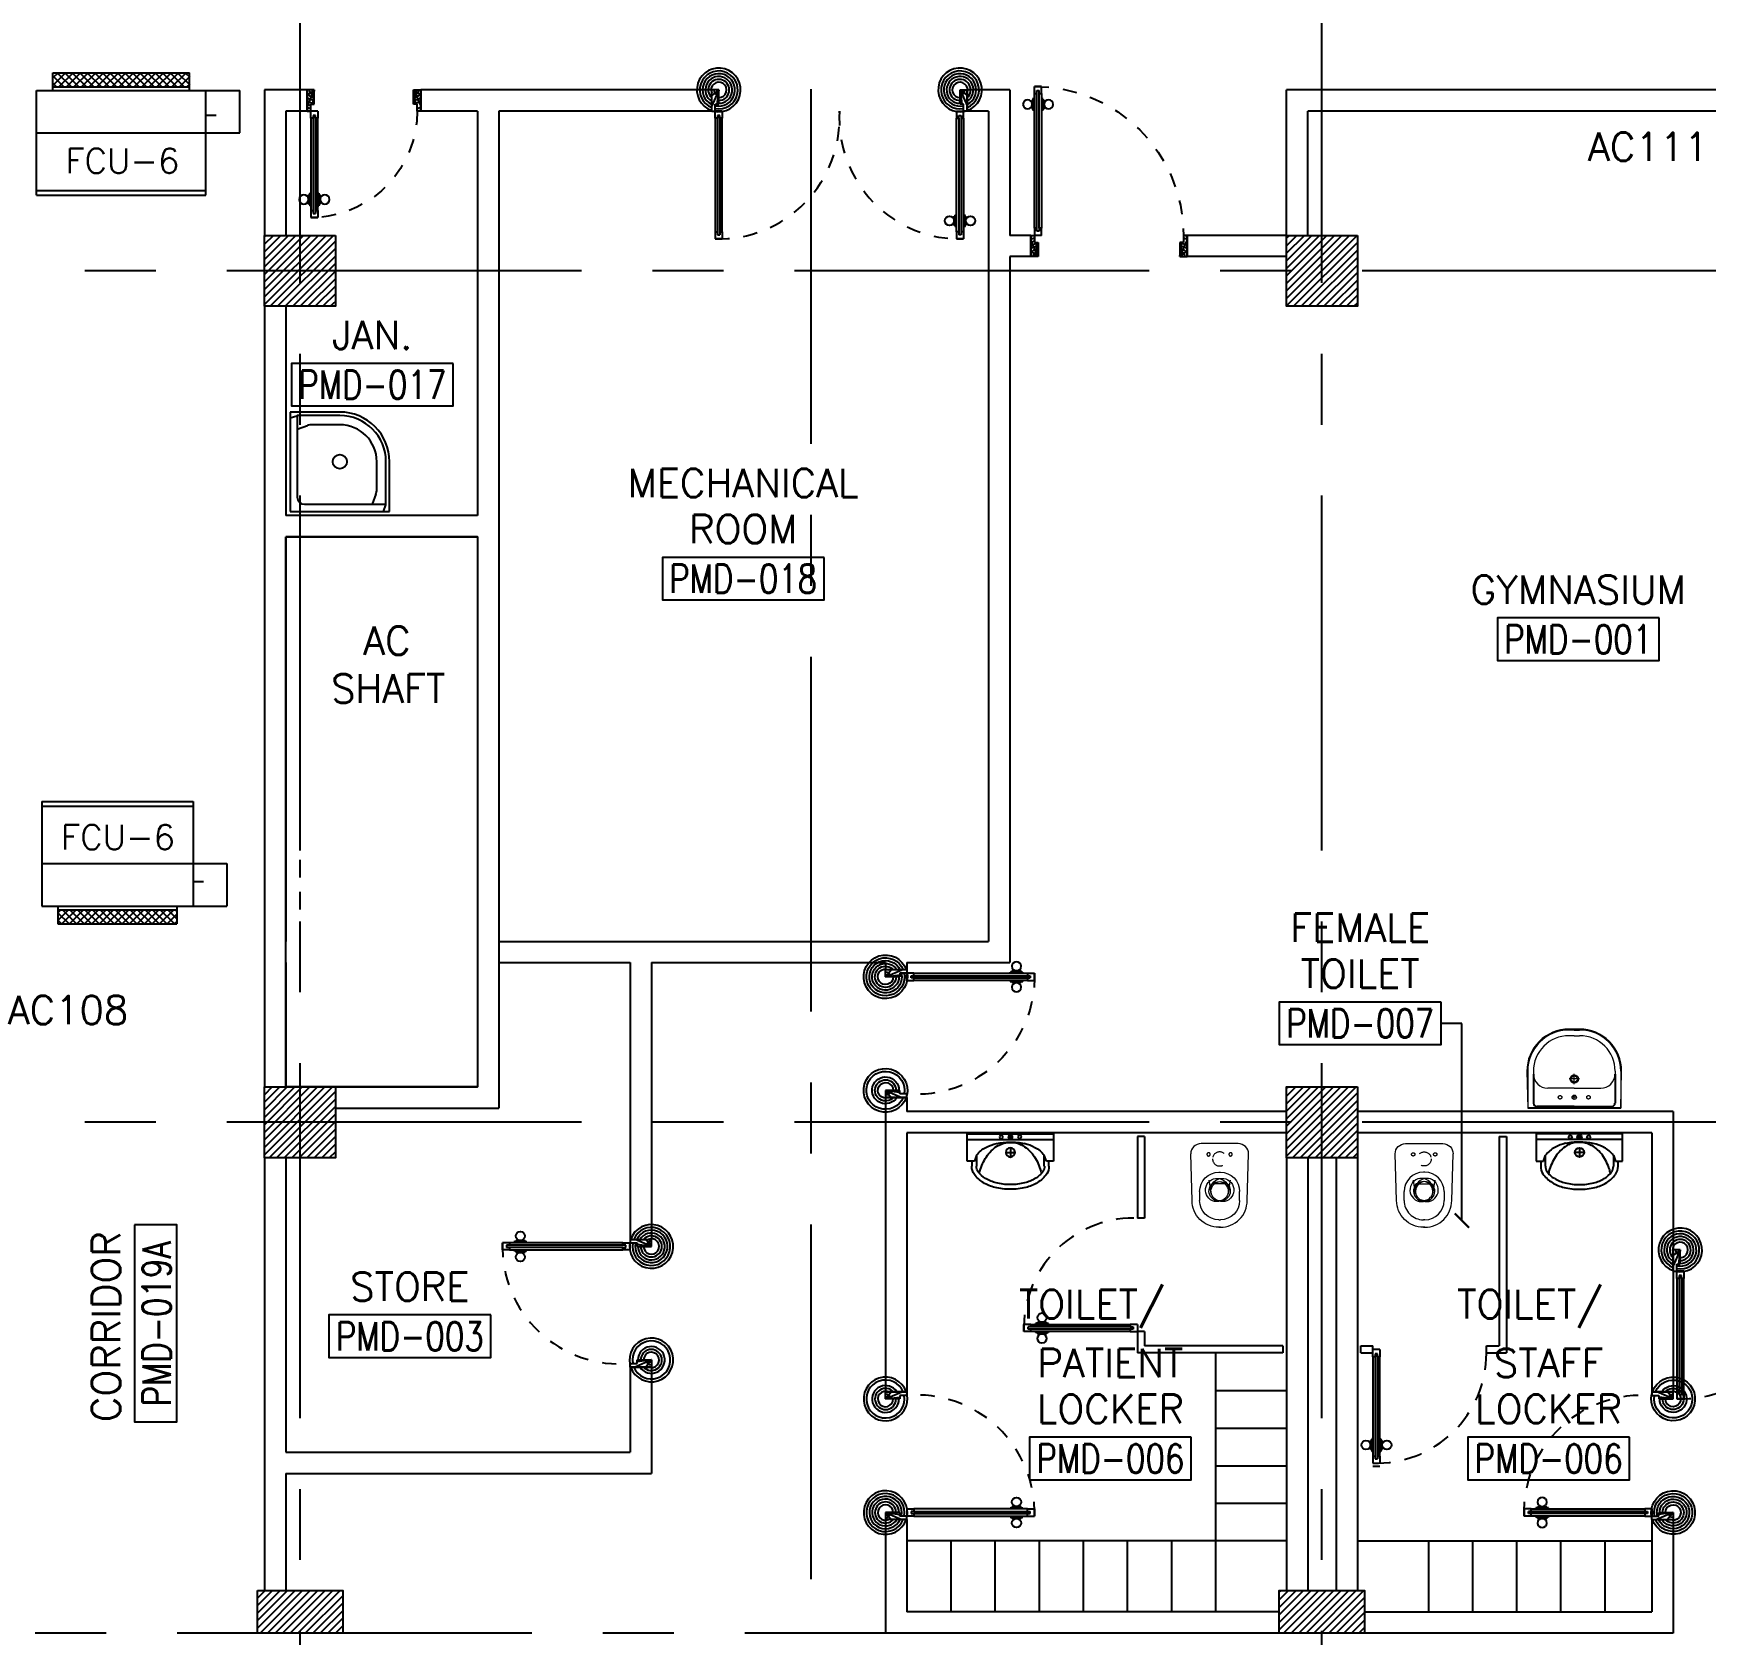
# Model space of a CAD drawing. Extents: x 417866.9 to 417960.2, y 43448 to 43538.2.
# Drawn here: x 417931.66 to 417943.44, y 43494.48 to 43505.77 of the extents above; entities that cross this region are included whole.
import ezdxf
from ezdxf.enums import TextEntityAlignment as Align

# ---------------------------------------------------------------- set-up
doc = ezdxf.new("R2010")
doc.units = 0
doc.header["$MEASUREMENT"] = 0
for name, pattern in [('CENTERX2', [4, 2.5, -0.5, 0.5, -0.5]), ('DASHED', [0.75, 0.5, -0.25]), ('HIDDEN', [0.375, 0.25, -0.125]), ('HIDDEN2', [0.1875, 0.125, -0.0625])]:
    doc.linetypes.add(name, pattern=pattern)
doc.layers.get('0').update_dxf_attribs({"color": 11, "linetype": 'CONTINUOUS'})
for name, color, linetype in [('AXES', 11, 'CENTERX2'), ('COL', 11, 'CONTINUOUS'), ('DOOR', 11, 'CONTINUOUS'), ('E-SOCKETS', 4, 'CONTINUOUS'), ('FCU', 7, 'CONTINUOUS'), ('FIX', 11, 'CONTINUOUS'), ('HAT', 11, 'CONTINUOUS'), ('HIDDEN', 11, 'HIDDEN2'), ('Locker', 11, 'CONTINUOUS'), ('PART', 11, 'CONTINUOUS'), ('RM-BOX', 11, 'CONTINUOUS'), ('RM-IND', 11, 'CONTINUOUS'), ('RM-NAME', 11, 'CONTINUOUS'), ('RM-NO', 11, 'CONTINUOUS'), ('SCD', 2, 'CONTINUOUS'), ('SUNI-FUR', 11, 'CONTINUOUS'), ('TEXT', 11, 'CONTINUOUS'), ('WALL', 11, 'CONTINUOUS')]:
    doc.layers.add(name, color=color, linetype=linetype)
doc.styles.add('ROMANS', font='ROMANS.shx', dxfattribs={"width": 0.6})
doc.dimstyles.new('STANDARD in', dxfattribs={"dimtxt": 0.2, "dimasz": 0.1, "dimexe": 0.07, "dimexo": 0.05, "dimgap": 0.1, "dimtad": 1, "dimdec": 0, "dimlfac": 1000, "dimzin": 0, "dimdsep": 46, "dimtxsty": 'ROMANS', "dimblk": 'ARCHTICK', "dimcen": 0.05, "dimdle": 0.05, "dimclrd": 7, "dimclre": 7, "dimclrt": 2, "dimadec": 0, "dimazin": 0, "dimtfac": 1, "dimtdec": 0, "dimtmove": 2, "dimatfit": 3, "dimldrblk": 'ARCHTICK', "dimfxl": 0, "dimtolj": 1, "dimtzin": 0, "dimarcsym": 0})
pattern_1 = [(45, (417480.111385, 43455.963322), (-0.0265165043, 0.0265165043), [])]

# ---------------------------------------------------------------- blocks, each defined once
blk = doc.blocks.new('DOOR90')
at = {"layer": 'DOOR', "color": 7, "linetype": 'ByBlock'}
for p, q in [((-150, 0), (0, 0)), ((-150, 0), (-150, -25)), ((0, -50), (-114, 0)), ((0, -50), (-40, 0)), ((0, -50), (0, 0)), ((-1000, -25), (-1050, -25)), ((-1050, -75), (-1050, -25)), ((-1050, -25), (-1050, -75)), ((-1000, -75), (-1050, -75)), ((-1000, -42), (-1020, -42)), ((-1020, -42), (-1020, -58)), ((-1000, -58), (-1020, -58)), ((-1000, -25), (-1000, -42)), ((-1000, -58), (-1000, -75)), ((-878, -18), (-968, -18)), ((-968, -25), (-968, -18)), ((-968, -75), (-968, -82)), ((-878, -82), (-968, -82)), ((-955, -9), (-890, -9)), ((-955, -18), (-955, -9)), ((-955, -18), (-890, -18)), ((-955, -82), (-890, -82)), ((-955, -82), (-955, -91)), ((-955, -91), (-890, -91)), ((-890, -18), (-890, -9)), ((-890, -82), (-890, -91)), ((-878, -25), (-878, -18)), ((-878, -75), (-878, -82)), ((-200, -25), (-150, -25)), ((-200, -42), (-200, -25)), ((-180, -42), (-200, -42)), ((-200, -58), (-180, -58)), ((-200, -75), (-200, -58)), ((-150, -75), (-200, -75)), ((-180, -58), (-180, -42)), ((-150, -25), (-100, -25)), ((-150, -75), (-150, -25)), ((-100, -25), (-100, -50)), ((0, -50), (-100, -37)), ((-100, -50), (0, -50)), ((-150, -875), (-100, -875)), ((-150, -900), (-150, -875)), ((-150, -900), (0, -900)), ((0, -900), (-150, -900)), ((0, -850), (-114, -900)), ((-100, -875), (-100, -850)), ((0, -850), (-100, -863)), ((-100, -850), (0, -850)), ((0, -850), (-40, -900)), ((0, -850), (0, -900))]:
    blk.add_line(p, q, dxfattribs=at)
at = {"layer": 'DOOR', "linetype": 'ByBlock'}
for p, q in [((-200, -25), (-1000, -25)), ((-200, -42), (-1000, -42)), ((-200, -58), (-1000, -58)), ((-1000, -75), (-200, -75))]:
    blk.add_line(p, q, dxfattribs=at)
at = {"layer": 'DOOR', "color": 7, "linetype": 'ByBlock'}
for centre in [(-923, 24), (-923, -124)]:
    blk.add_circle(centre, 32.4, dxfattribs=at)
for centre, radius, start, end in [((0, -50), 154, 161.1053, 166.2858), ((0, -50), 94.4, 148.0182, 180), ((0, -50), 134, 158.1598, 169.28), ((0, -50), 114, 154.0838, 167.3774), ((0, -50), 74.4, 137.7764, 180), ((0, -50), 54.4, 113.2074, 180), ((0, -50), 34.4, 90, 180), ((0, -50), 14.4, 90, 180), ((0, -850), 154, 193.7142, 198.8947), ((0, -850), 134, 190.72, 201.8402), ((0, -850), 94.4, 180, 211.9818), ((0, -850), 74.4, 180, 222.2236), ((0, -850), 54.4, 180, 246.7926), ((0, -850), 34.4, 180, 270), ((0, -850), 14.4, 180, 270)]:
    blk.add_arc(centre, radius, start, end, dxfattribs=at)
at = {"layer": 'DOOR', "linetype": 'HIDDEN', "ltscale": 0.5}
blk.add_arc((-222, -50), 828, 178.2701, 275.003, dxfattribs=at)
blk = doc.blocks.new('RM1')
at = {"layer": 'RM-BOX'}
blk.add_lwpolyline([(570, -200), (-570, -200), (-570, -500), (570, -500)], close=True, dxfattribs=at)
at = {"layer": 'RM-NAME', "style": 'ROMANS'}
for tag, p in [('ROOMNAME1', (0, 324)), ('ROOMNAME2', (0, 0))]:
    blk.add_attdef(tag, text='', height=200, dxfattribs=at).set_placement(p, align=Align.MIDDLE)
at = {"layer": 'RM-NO', "style": 'ROMANS', "width": 0.8}
blk.add_attdef('ROOMNO', text='', height=200, dxfattribs=at).set_placement((0, -350), align=Align.MIDDLE)
blk = doc.blocks.new('JAN-001')
for p, q in [((730, -30), (30, -30)), ((30, -30), (30, -730)), ((705, -80), (130, -80)), ((610, -80), (635, -152)), ((688, -30), (704, -76)), ((705, -380), (705, -84)), ((730, -380), (730, -30)), ((80, -130), (80, -705)), ((640, -380), (640, -184)), ((30, -688), (76, -704)), ((80, -610), (152, -635)), ((84, -705), (380, -705)), ((184, -640), (380, -640)), ((30, -730), (380, -730))]:
    blk.add_line(p, q)
blk.add_circle((380, -380), 50)
for centre, radius, start, end in [((130, -130), 50, 90, 180), ((680, -84), 25, 0, 19.0039), ((540, -184), 100, 0, 19.0039), ((380, -380), 350, 270, 0), ((380, -380), 325, 270, 0), ((380, -380), 260, 270, 0), ((84, -680), 25, 250.9961, 270), ((184, -540), 100, 250.9961, 270)]:
    blk.add_arc(centre, radius, start, end)
blk = doc.blocks.new('COL50')
at = {"layer": 'COL'}
blk.add_lwpolyline([(-250, 250), (-250, -250), (250, -250), (250, 250)], close=True, dxfattribs=at)
blk = doc.blocks.new('*X87')
at = {"color": 0}
for p, q in [((238729, 41923), (239206, 42401)), ((238729, 41976), (239153, 42401)), ((238729, 42029), (239100, 42401)), ((238729, 42082), (239047, 42401)), ((238729, 42135), (238994, 42401)), ((238729, 42188), (238941, 42401)), ((238729, 42241), (238888, 42401)), ((238729, 42294), (238835, 42401)), ((238729, 42347), (238782, 42401)), ((238760, 41901), (239229, 42370)), ((238813, 41901), (239229, 42317)), ((238866, 41901), (239229, 42264)), ((238919, 41901), (239229, 42211)), ((238972, 41901), (239229, 42158)), ((239025, 41901), (239229, 42105)), ((239078, 41901), (239229, 42052)), ((239131, 41901), (239229, 41999)), ((239184, 41901), (239229, 41946))]:
    blk.add_line(p, q, dxfattribs=at)
blk = doc.blocks.new('*X86')
at = {"color": 0}
for p, q in [((238729, 47916), (239214, 48401)), ((238729, 47969), (239161, 48401)), ((238729, 48022), (239108, 48401)), ((238729, 48075), (239055, 48401)), ((238729, 48128), (239002, 48401)), ((238729, 48181), (238949, 48401)), ((238729, 48234), (238896, 48401)), ((238729, 48287), (238843, 48401)), ((238729, 48340), (238790, 48401)), ((238729, 48393), (238736, 48401)), ((238767, 47901), (239229, 48363)), ((238820, 47901), (239229, 48310)), ((238873, 47901), (239229, 48257)), ((238926, 47901), (239229, 48204)), ((238979, 47901), (239229, 48151)), ((239032, 47901), (239229, 48098)), ((239085, 47901), (239229, 48045)), ((239138, 47901), (239229, 47992)), ((239191, 47901), (239229, 47938))]:
    blk.add_line(p, q, dxfattribs=at)
blk = doc.blocks.new('*X85')
at = {"color": 0}
for p, q in [((245929, 41911), (246419, 42401)), ((245929, 41964), (246366, 42401)), ((245929, 42017), (246313, 42401)), ((245929, 42070), (246260, 42401)), ((245929, 42123), (246207, 42401)), ((245929, 42176), (246154, 42401)), ((245929, 42229), (246101, 42401)), ((245929, 42282), (246048, 42401)), ((245929, 42335), (245995, 42401)), ((245929, 42388), (245942, 42401)), ((245972, 41901), (246429, 42358)), ((246025, 41901), (246429, 42305)), ((246078, 41901), (246429, 42251)), ((246131, 41901), (246429, 42198)), ((246184, 41901), (246429, 42145)), ((246237, 41901), (246429, 42092)), ((246290, 41901), (246429, 42039)), ((246343, 41901), (246429, 41986)), ((246396, 41901), (246429, 41933))]:
    blk.add_line(p, q, dxfattribs=at)
blk = doc.blocks.new('WC')
at = {"layer": 'FIX', "lineweight": 20}
for p, q in [((475, 141), (538, 141)), ((339, 5), (339, -5)), ((395, 76), (490, 60)), ((534, 24), (540, 0)), ((540, 0), (534, -24)), ((674, 5), (674, -5)), ((490, -60), (395, -76)), ((213, -204), (210, -204)), ((538, -141), (475, -141))]:
    blk.add_line(p, q, dxfattribs=at)
at = {"layer": 'FIX', "linetype": 'Continuous', "lineweight": 20}
blk.add_line((420, -47), (420, 45), dxfattribs=at)
at = {"layer": 'FIX', "lineweight": 20}
for points in [[(210, -204, -0.414214), (137, -131), (137, 0), (137, 131, -0.414214), (210, 204)], [(727, -5), (727, 5, 0.414214), (538, 194), (210, 204)], [(727, 5), (727, -5, -0.414214), (538, -194), (210, -204)]]:
    blk.add_lwpolyline(points, format="xyb", dxfattribs=at)
at = {"layer": 'FIX', "linetype": 'HIDDEN2', "lineweight": 20, "ltscale": 0.3}
blk.add_circle((245, 0), 49.8, dxfattribs=at)
at = {"layer": 'FIX', "linetype": 'HIDDEN', "lineweight": 20, "ltscale": 0.05}
for centre in [(213, 78), (213, -77)]:
    blk.add_circle(centre, 11.6, dxfattribs=at)
at = {"layer": 'FIX', "lineweight": 20}
for centre, radius, start, end in [((475, 5), 136, 90, 180), ((538, 5), 136, 360, 90), ((464, -18), 82, 51.0758, 71.504), ((473, -7), 68.2, 27.1532, 51.0758), ((475, -5), 136, 180, 270), ((464, 18), 82, 288.496, 308.9242), ((473, 7), 68.2, 308.9242, 332.8468), ((538, -5), 136, 270, 0)]:
    blk.add_arc(centre, radius, start, end, dxfattribs=at)
at = {"layer": 'FIX', "linetype": 'Continuous', "lineweight": 20}
for centre, start, end in [((443, 46), 88.3879, 182.3338), ((442, -46), 177.6662, 271.6121)]:
    blk.add_arc(centre, 22.3, start, end, dxfattribs=at)
blk = doc.blocks.new('A$C272A55A0')
at = {"layer": 'DOOR', "color": 0, "linetype": 'ByBlock'}
for p, q in [((0, 900), (0, 1050)), ((50, 1050), (0, 1050)), ((25, 950), (50, 950)), ((25, 900), (25, 950)), ((50, 950), (50, 1050)), ((1750, 950), (1750, 1050)), ((1750, 1050), (1800, 1050)), ((1775, 950), (1750, 950)), ((1775, 900), (1775, 950)), ((1800, 1050), (1800, 900)), ((0, 900), (25, 900)), ((75, 900), (25, 900)), ((25, 850), (25, 900)), ((42, 850), (25, 850)), ((58, 870), (42, 870)), ((42, 870), (42, 850)), ((58, 850), (58, 870)), ((75, 850), (58, 850)), ((75, 900), (75, 850)), ((1725, 900), (1775, 900)), ((1725, 900), (1725, 850)), ((1725, 850), (1742, 850)), ((1742, 870), (1758, 870)), ((1742, 850), (1742, 870)), ((1758, 870), (1758, 850)), ((1758, 850), (1775, 850)), ((1800, 900), (1775, 900)), ((1775, 850), (1775, 900)), ((1718, 160), (1709, 160)), ((1709, 95), (1709, 160)), ((1725, 173), (1718, 173)), ((1718, 173), (1718, 83)), ((1718, 95), (1718, 160)), ((1775, 173), (1782, 173)), ((1782, 173), (1782, 83)), ((1782, 160), (1791, 160)), ((1782, 95), (1782, 160)), ((1791, 95), (1791, 160)), ((25, 50), (42, 50)), ((25, 50), (25, 0)), ((25, 0), (75, 0)), ((75, 0), (25, 0)), ((42, 50), (42, 30)), ((42, 30), (58, 30)), ((58, 50), (75, 50)), ((58, 50), (58, 30)), ((75, 50), (75, 0)), ((1718, 95), (1709, 95)), ((1725, 83), (1718, 83)), ((1742, 50), (1725, 50)), ((1725, 50), (1725, 0)), ((1775, 0), (1725, 0)), ((1725, 0), (1775, 0)), ((1742, 50), (1742, 30)), ((1758, 30), (1742, 30)), ((1775, 50), (1758, 50)), ((1758, 50), (1758, 30)), ((1775, 83), (1782, 83)), ((1775, 50), (1775, 0)), ((1782, 95), (1791, 95))]:
    blk.add_line(p, q, dxfattribs=at)
at = {"layer": 'DOOR', "color": 9, "linetype": 'ByBlock'}
for p, q in [((50, 1050), (0, 1010)), ((50, 1050), (0, 937)), ((50, 1050), (37, 950)), ((1750, 1050), (1800, 1010)), ((1750, 1050), (1800, 937)), ((1750, 1050), (1763, 950))]:
    blk.add_line(p, q, dxfattribs=at)
at = {"layer": 'DOOR', "linetype": 'ByBlock'}
for p, q in [((25, 850), (25, 50)), ((42, 850), (42, 50)), ((58, 850), (58, 50)), ((75, 50), (75, 850)), ((1725, 50), (1725, 850)), ((1742, 850), (1742, 50)), ((1758, 850), (1758, 50)), ((1775, 850), (1775, 50))]:
    blk.add_line(p, q, dxfattribs=at)
at = {"layer": 'DOOR', "color": 0, "linetype": 'ByBlock'}
for centre in [(1676, 128), (1824, 128)]:
    blk.add_circle(centre, 32.4, dxfattribs=at)
at = {"layer": 'DOOR', "color": 9, "linetype": 'ByBlock'}
for centre, radius, start, end in [((50, 1050), 54.4, 203.2074, 270), ((50, 1050), 74.4, 227.7764, 270), ((50, 1050), 94.4, 238.0182, 270), ((50, 1050), 114, 244.0838, 257.3774), ((50, 1050), 34.4, 180, 270), ((50, 1050), 14.4, 180, 270), ((1750, 1050), 14.4, 270, 0), ((1750, 1050), 34.4, 270, 0), ((1750, 1050), 54.4, 270, 336.7926), ((1750, 1050), 74.4, 270, 312.2236), ((1750, 1050), 94.4, 270, 301.9818), ((1750, 1050), 114, 282.6226, 295.9162), ((50, 1050), 134, 248.1598, 259.28), ((50, 1050), 154, 251.1053, 256.2858), ((1750, 1050), 134, 280.72, 291.8402), ((1750, 1050), 154, 283.7142, 288.8947)]:
    blk.add_arc(centre, radius, start, end, dxfattribs=at)
at = {"layer": 'DOOR', "linetype": 'HIDDEN', "ltscale": 0.5}
for centre, start, end in [((50, 851), 268.3174, 3.2965), ((1750, 851), 176.7035, 271.6826)]:
    blk.add_arc(centre, 851, start, end, dxfattribs=at)
at = {"layer": 'WALL', "linetype": 'ByBlock'}
blk.add_line((1800, 900), (1800, 1050), dxfattribs=at)
blk = doc.blocks.new('*X82')
at = {"color": 0}
for p, q in [((245926, 47901), (246426, 48401)), ((245929, 47956), (246373, 48401)), ((245929, 48009), (246320, 48401)), ((245929, 48062), (246267, 48401)), ((245929, 48115), (246214, 48401)), ((245929, 48168), (246161, 48401)), ((245929, 48221), (246108, 48401)), ((245929, 48275), (246055, 48401)), ((245929, 48328), (246002, 48401)), ((245929, 48381), (245949, 48401)), ((245979, 47901), (246429, 48350)), ((246032, 47901), (246429, 48297)), ((246085, 47901), (246429, 48244)), ((246138, 47901), (246429, 48191)), ((246191, 47901), (246429, 48138)), ((246244, 47901), (246429, 48085)), ((246297, 47901), (246429, 48032)), ((246351, 47901), (246429, 47979)), ((246404, 47901), (246429, 47926))]:
    blk.add_line(p, q, dxfattribs=at)
blk = doc.blocks.new('LAV-003')
at = {"layer": 'FIX', "linetype": 'ByBlock'}
blk.add_line((-328, -25), (328, -25), dxfattribs=at)
at = {"layer": 'FIX', "linetype": 'Continuous', "lineweight": 20}
for p, q in [((-328, -285), (-328, -25)), ((328, -285), (328, -25)), ((0, -165), (-187, -165)), ((0, -165), (187, -165)), ((-288, -285), (-288, -265)), ((287, -285), (287, -265)), ((0, -535), (-38, -535)), ((0, -575), (-38, -575)), ((0, -535), (38, -535)), ((0, -575), (38, -575))]:
    blk.add_line(p, q, dxfattribs=at)
at = {"layer": 'FIX', "linetype": 'ByBlock', "ltscale": 0.3}
for p, q in [((-288, -265), (-288, -60)), ((0, -35), (-262, -35)), ((0, -35), (262, -35)), ((287, -265), (287, -60))]:
    blk.add_line(p, q, dxfattribs=at)
at = {"layer": 'FIX', "lineweight": 20}
for p, q in [((-16, -101), (15, -101)), ((0, -85), (0, -116))]:
    blk.add_line(p, q, dxfattribs=at)
at = {"layer": 'FIX', "linetype": 'DASHED', "lineweight": 20, "ltscale": 0.04}
for p, q in [((-36, -230), (37, -230)), ((0, -194), (0, -266))]:
    blk.add_line(p, q, dxfattribs=at)
at = {"layer": 'FIX', "linetype": 'Continuous', "lineweight": 20}
blk.add_lwpolyline([(295, -25), (0, -25), (-328, -25), (-334, -285, 0.414214), (-38, -582), (0, -582), (38, -582, 0.414214), (334, -285), (328, -25), (0, -25)], format="xyb", dxfattribs=at)
at = {"layer": 'FIX', "linetype": 'HIDDEN', "lineweight": 20, "ltscale": 0.05}
for centre in [(-100, -101), (100, -101)]:
    blk.add_circle(centre, 12.4, dxfattribs=at)
at = {"layer": 'FIX', "lineweight": 20}
for centre, radius in [((0, -101), 15.5), ((0, -230), 29.5), ((0, -230), 22.5)]:
    blk.add_circle(centre, radius, dxfattribs=at)
at = {"layer": 'FIX', "linetype": 'ByBlock', "ltscale": 0.3}
for centre, start, end in [((-262, -60), 90, 180), ((262, -60), 0, 90)]:
    blk.add_arc(centre, 25, start, end, dxfattribs=at)
at = {"layer": 'FIX', "linetype": 'Continuous', "lineweight": 20}
for centre, radius, start, end in [((-187, -265), 100, 90, 180), ((187, -265), 100, 0, 90), ((-38, -285), 290, 180, 270), ((-38, -285), 250, 180, 270), ((38, -285), 290, 270, 0), ((38, -285), 250, 270, 0)]:
    blk.add_arc(centre, radius, start, end, dxfattribs=at)
blk = doc.blocks.new('DOOR110')
at = {"layer": 'DOOR', "color": 7, "linetype": 'ByBlock'}
for p, q in [((-150, 0), (-150, -25)), ((-150, 0), (0, 0)), ((0, -50), (-114, 0)), ((0, -50), (-40, 0)), ((0, -50), (0, 0)), ((-1200, -25), (-1200, -75)), ((-1200, -75), (-1200, -25)), ((-1150, -25), (-1200, -25)), ((-1150, -75), (-1200, -75)), ((-1170, -42), (-1170, -58)), ((-1150, -42), (-1170, -42)), ((-1150, -58), (-1170, -58)), ((-1150, -25), (-1150, -42)), ((-1150, -58), (-1150, -75)), ((-1118, -25), (-1118, -18)), ((-1028, -18), (-1118, -18)), ((-1118, -75), (-1118, -82)), ((-1028, -82), (-1118, -82)), ((-1105, -18), (-1105, -9)), ((-1105, -9), (-1040, -9)), ((-1105, -18), (-1040, -18)), ((-1105, -82), (-1105, -91)), ((-1105, -82), (-1040, -82)), ((-1105, -91), (-1040, -91)), ((-1040, -18), (-1040, -9)), ((-1040, -82), (-1040, -91)), ((-1028, -25), (-1028, -18)), ((-1028, -75), (-1028, -82)), ((-200, -42), (-200, -25)), ((-200, -25), (-150, -25)), ((-180, -42), (-200, -42)), ((-200, -75), (-200, -58)), ((-200, -58), (-180, -58)), ((-150, -75), (-200, -75)), ((-180, -58), (-180, -42)), ((-150, -75), (-150, -25)), ((-150, -25), (-100, -25)), ((-100, -25), (-100, -50)), ((0, -50), (-100, -37)), ((-100, -50), (0, -50)), ((0, -1050), (-114, -1100)), ((-100, -1075), (-100, -1050)), ((0, -1050), (-100, -1063)), ((-100, -1050), (0, -1050)), ((0, -1050), (-40, -1100)), ((0, -1050), (0, -1100)), ((-150, -1075), (-100, -1075)), ((-150, -1100), (-150, -1075)), ((-150, -1100), (0, -1100)), ((0, -1100), (-150, -1100))]:
    blk.add_line(p, q, dxfattribs=at)
at = {"layer": 'DOOR', "linetype": 'ByBlock'}
for p, q in [((-200, -25), (-1150, -25)), ((-200, -42), (-1150, -42)), ((-200, -58), (-1150, -58)), ((-1150, -75), (-200, -75))]:
    blk.add_line(p, q, dxfattribs=at)
at = {"layer": 'DOOR', "color": 7, "linetype": 'ByBlock'}
for centre in [(-1073, 24), (-1073, -124)]:
    blk.add_circle(centre, 32.4, dxfattribs=at)
for centre, radius, start, end in [((0, -50), 154, 161.1053, 166.2858), ((0, -50), 94.4, 148.0182, 180), ((0, -50), 134, 158.1598, 169.28), ((0, -50), 114, 154.0838, 167.3774), ((0, -50), 74.4, 137.7764, 180), ((0, -50), 54.4, 113.2074, 180), ((0, -50), 34.4, 90, 180), ((0, -50), 14.4, 90, 180), ((0, -1050), 94.4, 180, 211.9818), ((0, -1050), 74.4, 180, 222.2236), ((0, -1050), 54.4, 180, 246.7926), ((0, -1050), 34.4, 180, 270), ((0, -1050), 14.4, 180, 270), ((0, -1050), 154, 193.7142, 198.8947), ((0, -1050), 134, 190.72, 201.8402)]:
    blk.add_arc(centre, radius, start, end, dxfattribs=at)
at = {"layer": 'DOOR', "linetype": 'HIDDEN', "ltscale": 0.5}
blk.add_arc((-150, -25), 1050, 180, 270, dxfattribs=at)
blk = doc.blocks.new('DOOR80')
at = {"layer": 'DOOR', "color": 7, "linetype": 'ByBlock'}
for p, q in [((-150, 800), (0, 800)), ((-150, 800), (-150, 775)), ((0, 800), (-150, 800)), ((-150, 775), (-100, 775)), ((0, 750), (-114, 800)), ((-100, 775), (-100, 750)), ((0, 750), (-100, 763)), ((-100, 750), (0, 750)), ((0, 750), (-40, 800)), ((0, 750), (0, 800)), ((-850, 75), (-900, 75)), ((-900, 75), (-900, 25)), ((-900, 25), (-900, 75)), ((-850, 25), (-900, 25)), ((-850, 58), (-870, 58)), ((-870, 42), (-870, 58)), ((-850, 42), (-870, 42)), ((-850, 58), (-850, 75)), ((-850, 25), (-850, 42)), ((-727, 82), (-817, 82)), ((-817, 75), (-817, 82)), ((-817, 25), (-817, 18)), ((-727, 18), (-817, 18)), ((-805, 91), (-740, 91)), ((-805, 82), (-805, 91)), ((-805, 82), (-740, 82)), ((-805, 18), (-740, 18)), ((-805, 18), (-805, 9)), ((-805, 9), (-740, 9)), ((-740, 82), (-740, 91)), ((-740, 18), (-740, 9)), ((-727, 75), (-727, 82)), ((-727, 25), (-727, 18)), ((-150, 75), (-200, 75)), ((-200, 75), (-200, 58)), ((-200, 58), (-180, 58)), ((-180, 42), (-200, 42)), ((-200, 42), (-200, 25)), ((-200, 25), (-150, 25)), ((-180, 58), (-180, 42)), ((-150, 75), (-150, 25)), ((-150, 25), (-100, 25)), ((-150, 0), (-150, 25)), ((0, 0), (-150, 0)), ((0, 50), (-114, 0)), ((-100, 25), (-100, 50)), ((0, 50), (-100, 37)), ((-100, 50), (0, 50)), ((0, 50), (-40, 0)), ((0, 50), (0, 0))]:
    blk.add_line(p, q, dxfattribs=at)
at = {"layer": 'DOOR', "linetype": 'ByBlock'}
for p, q in [((-850, 75), (-200, 75)), ((-200, 58), (-850, 58)), ((-200, 42), (-850, 42)), ((-200, 25), (-850, 25))]:
    blk.add_line(p, q, dxfattribs=at)
at = {"layer": 'DOOR', "color": 7, "linetype": 'ByBlock'}
for centre in [(-772, 124), (-772, -24)]:
    blk.add_circle(centre, 32.4, dxfattribs=at)
at = {"layer": 'DOOR', "linetype": 'HIDDEN', "ltscale": 0.5}
blk.add_arc((-149, 23), 752, 90.0695, 176.0204, dxfattribs=at)
at = {"layer": 'DOOR', "color": 7, "linetype": 'ByBlock'}
for centre, radius, start, end in [((0, 750), 154, 161.1053, 166.2858), ((0, 750), 134, 158.1598, 169.28), ((0, 750), 94.4, 148.0182, 180), ((0, 750), 74.4, 137.7764, 180), ((0, 750), 54.4, 113.2074, 180), ((0, 750), 34.4, 90, 180), ((0, 750), 14.4, 90, 180), ((0, 50), 154, 193.7142, 198.8947), ((0, 50), 134, 190.72, 201.8402), ((0, 50), 114, 192.6226, 205.9162), ((0, 50), 94.4, 180, 211.9818), ((0, 50), 74.4, 180, 222.2236), ((0, 50), 54.4, 180, 246.7926), ((0, 50), 34.4, 180, 270), ((0, 50), 14.4, 180, 270)]:
    blk.add_arc(centre, radius, start, end, dxfattribs=at)
blk = doc.blocks.new('3')
at = {"layer": 'SUNI-FUR', "linetype": 'Continuous'}
for p, q in [((-0.304, 0), (-0.304, -0.192)), ((0.304, 0), (-0.304, 0)), ((0.304, -0.192), (0.304, 0)), ((0.304, -0.039), (-0.304, -0.039)), ((0.016, -0.021), (-0.015, -0.021)), ((0, -0.005), (0, -0.037)), ((0, -0.098), (0, -0.162)), ((-0.304, -0.192), (-0.254, -0.192)), ((-0.271, -0.228), (-0.271, -0.192)), ((-0.254, -0.192), (-0.239, -0.15)), ((-0.239, -0.228), (-0.239, -0.15)), ((0.032, -0.13), (-0.032, -0.13)), ((0.239, -0.15), (0.254, -0.192)), ((0.239, -0.15), (0.239, -0.228)), ((0.254, -0.192), (0.304, -0.192)), ((0.271, -0.192), (0.271, -0.228))]:
    blk.add_line(p, q, dxfattribs=at)
for centre, radius in [((-0.065, -0.021), 0.0124), ((0, -0.13), 0.0325), ((0, -0.021), 0.0155), ((0.065, -0.021), 0.0124)]:
    blk.add_circle(centre, radius, dxfattribs=at)
for centre, radius, start, end in [((-0.085, -0.267), 0.193, 117.0377, 142.6695), ((-0.028, -0.365), 0.307, 103.0865, 118.1878), ((0.054, -0.312), 0.27, 118.7422, 143.0578), ((-0.008, -0.528), 0.47, 89.0532, 100.9895), ((-0.012, -0.189), 0.13, 84.8536, 119.4454), ((0, -0.527), 0.469, 78.0637, 90), ((0.003, -0.228), 0.168, 61.4441, 91.1678), ((-0.04, -0.297), 0.25, 35.9608, 60.2764), ((0.034, -0.367), 0.306, 62.9623, 78.0637), ((0.085, -0.267), 0.193, 37.3305, 62.9623), ((-0.191, -0.235), 0.0807, 174.5539, 214.673), ((-0.187, -0.234), 0.0525, 173.0893, 213.2084), ((0.104, -0.343), 0.328, 144.0392, 163.2739), ((-0.104, -0.343), 0.328, 16.7261, 35.9608), ((0.171, -0.228), 0.068, 325.327, 0), ((0.171, -0.228), 0.101, 325.327, 0), ((-0.083, -0.16), 0.212, 214.673, 239.0867), ((-0.083, -0.16), 0.18, 214.673, 239.0867), ((0.204, -0.373), 0.433, 163.2739, 167.375), ((-0.035, -0.081), 0.305, 239.0867, 256.0699), ((-0.035, -0.081), 0.272, 239.0867, 256.0699), ((0, 0.062), 0.419, 256.0699, 270), ((0, 0.062), 0.419, 270, 283.9301), ((0.035, -0.081), 0.272, 283.9301, 300.9133), ((0.035, -0.081), 0.305, 283.9301, 300.9133), ((0.089, -0.171), 0.167, 300.9133, 325.327), ((0.089, -0.171), 0.2, 300.9133, 325.327), ((-0.204, -0.373), 0.433, 12.7359, 16.7261), ((0, 0.062), 0.452, 256.0699, 270), ((0, 0.062), 0.452, 270, 283.9301)]:
    blk.add_arc(centre, radius, start, end, dxfattribs=at)
blk = doc.blocks.new('*X222')
at = {"color": 0}
for p, q in [((-750, 2538), (-672, 2616)), ((-750, 2591), (-725, 2616)), ((-660, 2516), (-750, 2606)), ((-719, 2516), (-619, 2616)), ((-607, 2516), (-707, 2616)), ((-666, 2516), (-566, 2616)), ((-554, 2516), (-654, 2616)), ((-613, 2516), (-513, 2616)), ((-501, 2516), (-601, 2616)), ((-560, 2516), (-460, 2616)), ((-448, 2516), (-548, 2616)), ((-507, 2516), (-407, 2616)), ((-394, 2516), (-494, 2616)), ((-454, 2516), (-354, 2616)), ((-341, 2516), (-441, 2616)), ((-401, 2516), (-301, 2616)), ((-288, 2516), (-388, 2616)), ((-348, 2516), (-248, 2616)), ((-235, 2516), (-335, 2616)), ((-295, 2516), (-195, 2616)), ((-182, 2516), (-282, 2616)), ((-242, 2516), (-142, 2616)), ((-129, 2516), (-229, 2616)), ((-189, 2516), (-89, 2616)), ((-76, 2516), (-176, 2616)), ((-136, 2516), (-36, 2616)), ((-23, 2516), (-123, 2616)), ((-83, 2516), (17, 2616)), ((30, 2516), (-70, 2616)), ((-30, 2516), (70, 2616)), ((83, 2516), (-17, 2616)), ((23, 2516), (123, 2616)), ((136, 2516), (36, 2616)), ((76, 2516), (176, 2616)), ((189, 2516), (89, 2616)), ((129, 2516), (215, 2601)), ((215, 2543), (142, 2616)), ((215, 2596), (195, 2616)), ((-713, 2516), (-750, 2553)), ((182, 2516), (215, 2548))]:
    blk.add_line(p, q, dxfattribs=at)
blk = doc.blocks.new('WAP16')
at = {"color": 6}
for p, q in [((-597, 0), (-597, -737)), ((-597, 0), (597, 0)), ((597, 0), (597, -737)), ((-597, -437), (597, -437)), ((-597, -737), (597, -737))]:
    blk.add_line(p, q, dxfattribs=at)
at = {"color": 2}
for p, q in [((-597, -32), (597, -32)), ((597, -437), (835, -437)), ((835, -437), (835, -737)), ((-482, -737), (-482, -862)), ((-482, -762), (482, -762)), ((482, -737), (482, -862)), ((597, -737), (835, -737)), ((-482, -862), (482, -862))]:
    blk.add_line(p, q, dxfattribs=at)
at = {"color": 7}
blk.add_line((597, -562), (670, -562), dxfattribs=at)
at = {"color": 2}
blk.add_blockref('*X222', (268, -3378), dxfattribs=at)
blk = doc.blocks.new('*X253')
at = {"color": 0}
for p, q in [((23785, -1671), (23860, -1596)), ((23785, -1618), (23807, -1596)), ((23864, -1696), (23785, -1617)), ((23813, -1696), (23913, -1596)), ((23917, -1696), (23817, -1596)), ((23866, -1696), (23966, -1596)), ((23970, -1696), (23870, -1596)), ((23919, -1696), (24019, -1596)), ((24023, -1696), (23923, -1596)), ((23972, -1696), (24072, -1596)), ((24076, -1696), (23976, -1596)), ((24025, -1696), (24125, -1596)), ((24129, -1696), (24029, -1596)), ((24078, -1696), (24178, -1596)), ((24182, -1696), (24082, -1596)), ((24131, -1696), (24231, -1596)), ((24235, -1696), (24135, -1596)), ((24184, -1696), (24284, -1596)), ((24288, -1696), (24188, -1596)), ((24237, -1696), (24337, -1596)), ((24341, -1696), (24241, -1596)), ((24290, -1696), (24390, -1596)), ((24394, -1696), (24294, -1596)), ((24343, -1696), (24443, -1596)), ((24447, -1696), (24347, -1596)), ((24396, -1696), (24496, -1596)), ((24500, -1696), (24400, -1596)), ((24449, -1696), (24549, -1596)), ((24553, -1696), (24453, -1596)), ((24502, -1696), (24602, -1596)), ((24606, -1696), (24506, -1596)), ((24555, -1696), (24623, -1628)), ((24623, -1660), (24559, -1596)), ((24623, -1607), (24612, -1596)), ((23811, -1696), (23785, -1670)), ((24608, -1696), (24623, -1681))]:
    blk.add_line(p, q, dxfattribs=at)

msp = doc.modelspace()

# ---------------------------------------------------------------- hatches: boundary and pattern name
at = {"layer": 'HAT'}
h = msp.add_hatch(dxfattribs=at)
h.set_pattern_fill('ANSI31', color=256, scale=0.3, style=0)
h.set_pattern_definition(pattern_1)
h.paths.add_polyline_path([(417933.5366, 43494.4943), (417933.5366, 43494.7943), (417933.8366, 43494.7943), (417933.8366, 43494.4943)])
h.paths.add_polyline_path([(417933.2366, 43494.4943), (417933.2366, 43494.7943), (417933.5366, 43494.7943), (417933.5366, 43494.4943)])
h = msp.add_hatch(dxfattribs=at)
h.set_pattern_fill('ANSI31', color=256, scale=0.3, style=0)
h.set_pattern_definition(pattern_1)
h.paths.add_polyline_path([(417940.7366, 43494.7943), (417940.7366, 43494.4943), (417940.4366, 43494.4943), (417940.4366, 43494.7943)])
h.paths.add_polyline_path([(417941.0366, 43494.7943), (417941.0366, 43494.4943), (417940.7366, 43494.4943), (417940.7366, 43494.7943)])

# ---------------------------------------------------------------- linework, layer by layer
at = {"layer": 'AXES'}
for p, q in [((417933.5366, 43460.01), (417933.5366, 43537.5491)), ((417940.7366, 43460.01), (417940.7366, 43537.5491)), ((417937.1366, 43466.8743), (417937.1366, 43525.6943)), ((417959.5194, 43504.0943), (417889.6966, 43504.0943)), ((417959.5194, 43498.0943), (417889.6966, 43498.0943)), ((417959.1694, 43494.4943), (417889.6966, 43494.4943))]:
    msp.add_line(p, q, dxfattribs=at)
at = {"layer": 'COL'}
for points in [[(417940.9866, 43498.3443), (417940.9866, 43497.8443), (417940.4866, 43497.8443), (417940.4866, 43498.3443)], [(417933.2366, 43494.7943), (417933.8366, 43494.7943), (417933.8366, 43494.4943), (417933.2366, 43494.4943)], [(417941.0366, 43494.4943), (417940.4366, 43494.4943), (417940.4366, 43494.7943), (417941.0366, 43494.7943)]]:
    msp.add_lwpolyline(points, close=True, dxfattribs=at)
at = {"layer": 'DOOR', "linetype": 'ByBlock'}
for p, q in [((417938.6366, 43496.6193), (417938.6366, 43496.6693)), ((417938.6366, 43496.6693), (417938.6366, 43496.6193)), ((417938.6866, 43496.6693), (417938.6366, 43496.6693)), ((417938.6866, 43496.6193), (417938.6366, 43496.6193)), ((417938.6666, 43496.6363), (417938.6666, 43496.6523)), ((417938.6866, 43496.6523), (417938.6666, 43496.6523)), ((417938.6866, 43496.6363), (417938.6666, 43496.6363)), ((417938.6866, 43496.6693), (417939.3866, 43496.6693)), ((417938.6866, 43496.6523), (417938.6866, 43496.6693)), ((417939.3866, 43496.6523), (417938.6866, 43496.6523)), ((417938.6866, 43496.6193), (417938.6866, 43496.6363)), ((417939.3866, 43496.6363), (417938.6866, 43496.6363)), ((417939.3866, 43496.6193), (417938.6866, 43496.6193)), ((417938.719, 43496.6693), (417938.719, 43496.6765)), ((417938.809, 43496.6765), (417938.719, 43496.6765)), ((417938.719, 43496.6193), (417938.719, 43496.6121)), ((417938.809, 43496.6121), (417938.719, 43496.6121)), ((417938.7316, 43496.6765), (417938.7316, 43496.6855)), ((417938.7316, 43496.6855), (417938.7964, 43496.6855)), ((417938.7316, 43496.6765), (417938.7964, 43496.6765)), ((417938.7316, 43496.6121), (417938.7316, 43496.6031)), ((417938.7316, 43496.6121), (417938.7964, 43496.6121)), ((417938.7316, 43496.6031), (417938.7964, 43496.6031)), ((417938.7964, 43496.6765), (417938.7964, 43496.6855)), ((417938.7964, 43496.6121), (417938.7964, 43496.6031)), ((417938.809, 43496.6693), (417938.809, 43496.6765)), ((417938.809, 43496.6193), (417938.809, 43496.6121)), ((417939.4366, 43496.6693), (417939.3866, 43496.6693)), ((417939.3866, 43496.6693), (417939.3866, 43496.6523)), ((417939.3866, 43496.6523), (417939.4066, 43496.6523)), ((417939.4066, 43496.6363), (417939.3866, 43496.6363)), ((417939.3866, 43496.6363), (417939.3866, 43496.6193)), ((417939.3866, 43496.6193), (417939.4366, 43496.6193)), ((417939.4066, 43496.6523), (417939.4066, 43496.6363)), ((417939.4366, 43496.6693), (417939.4366, 43496.6193)), ((417941.0957, 43496.4424), (417941.0957, 43496.4924)), ((417941.1457, 43496.4924), (417941.0957, 43496.4924)), ((417941.1457, 43496.4924), (417941.1457, 43496.4424)), ((417941.1127, 43496.4424), (417941.0957, 43496.4424)), ((417941.0957, 43496.4424), (417941.0957, 43495.7424)), ((417941.1127, 43496.4624), (417941.1127, 43496.4424)), ((417941.1287, 43496.4624), (417941.1127, 43496.4624)), ((417941.1127, 43496.4424), (417941.1127, 43495.7424)), ((417941.1287, 43496.4424), (417941.1287, 43496.4624)), ((417941.1457, 43496.4424), (417941.1287, 43496.4424)), ((417941.1287, 43496.4424), (417941.1287, 43495.7424)), ((417941.1457, 43495.7424), (417941.1457, 43496.4424)), ((417941.0885, 43495.8521), (417941.0795, 43495.8521)), ((417941.0795, 43495.7873), (417941.0795, 43495.8521)), ((417941.0885, 43495.7873), (417941.0795, 43495.7873)), ((417941.0957, 43495.8647), (417941.0885, 43495.8647)), ((417941.0885, 43495.8647), (417941.0885, 43495.7747)), ((417941.0885, 43495.7873), (417941.0885, 43495.8521)), ((417941.0957, 43495.7747), (417941.0885, 43495.7747)), ((417941.1457, 43495.8647), (417941.1529, 43495.8647)), ((417941.1457, 43495.7747), (417941.1529, 43495.7747)), ((417941.1529, 43495.8647), (417941.1529, 43495.7747)), ((417941.1529, 43495.8521), (417941.1619, 43495.8521)), ((417941.1529, 43495.7873), (417941.1529, 43495.8521)), ((417941.1529, 43495.7873), (417941.1619, 43495.7873)), ((417941.1619, 43495.7873), (417941.1619, 43495.8521)), ((417941.0957, 43495.7424), (417941.1127, 43495.7424)), ((417941.0957, 43495.7424), (417941.0957, 43495.6924)), ((417941.1457, 43495.6693), (417941.0957, 43495.6693)), ((417941.1127, 43495.7424), (417941.1127, 43495.7224)), ((417941.1127, 43495.7224), (417941.1287, 43495.7224)), ((417941.1287, 43495.7424), (417941.1457, 43495.7424)), ((417941.1287, 43495.7424), (417941.1287, 43495.7224)), ((417941.1457, 43495.7424), (417941.1457, 43495.6924))]:
    msp.add_line(p, q, dxfattribs=at)
for centre in [(417938.764, 43496.7179), (417938.764, 43496.5708), (417941.0472, 43495.8197), (417941.1942, 43495.8197)]:
    msp.add_circle(centre, 0.0324, dxfattribs=at)
at = {"layer": 'DOOR', "linetype": 'HIDDEN', "ltscale": 0.5}
for centre, start, end in [((417939.4112, 43496.6443), 89.97019, 181.84857), ((417941.1207, 43496.467), 268.15143, 0.02981)]:
    msp.add_arc(centre, 0.775, start, end, dxfattribs=at)
at = {"layer": 'FCU'}
for p, q in [((417931.7155, 43500.3538), (417932.7825, 43500.3538)), ((417931.7155, 43500.3538), (417931.7155, 43499.6168)), ((417932.7825, 43500.3538), (417932.7825, 43499.6168)), ((417931.7155, 43499.9168), (417932.7825, 43499.9168)), ((417931.7155, 43499.6168), (417932.7825, 43499.6168))]:
    msp.add_line(p, q, dxfattribs=at)
at = {"layer": 'FCU', "color": 3}
for p, q in [((417931.7155, 43500.3218), (417932.7825, 43500.3218)), ((417932.7825, 43499.9168), (417933.0205, 43499.9168)), ((417933.0205, 43499.9168), (417933.0205, 43499.6168)), ((417932.7825, 43499.7918), (417932.8558, 43499.7918)), ((417931.83, 43499.6168), (417931.83, 43499.4918)), ((417931.83, 43499.5918), (417932.668, 43499.5918)), ((417932.668, 43499.6168), (417932.668, 43499.4918)), ((417932.7825, 43499.6168), (417933.0205, 43499.6168)), ((417931.83, 43499.4918), (417932.668, 43499.4918))]:
    msp.add_line(p, q, dxfattribs=at)
at = {"layer": 'HIDDEN'}
msp.add_line((417933.5366, 43499.3693), (417933.5366, 43502.2193), dxfattribs=at)
at = {"layer": 'Locker'}
for p, q in [((417939.9866, 43496.4693), (417939.9866, 43494.6443)), ((417939.9866, 43496.2043), (417940.4866, 43496.2043)), ((417939.9866, 43495.9393), (417940.4866, 43495.9393)), ((417939.9866, 43495.6743), (417940.4866, 43495.6743)), ((417939.9866, 43495.4093), (417940.4866, 43495.4093)), ((417940.4866, 43495.1443), (417937.8116, 43495.1443)), ((417938.1223, 43495.1443), (417938.1223, 43494.6443)), ((417938.433, 43495.1443), (417938.433, 43494.6443)), ((417938.7438, 43495.1443), (417938.7438, 43494.6443)), ((417939.0545, 43495.1443), (417939.0545, 43494.6443)), ((417939.3652, 43495.1443), (417939.3652, 43494.6443)), ((417939.6759, 43495.1443), (417939.6759, 43494.6443)), ((417940.9866, 43495.1443), (417943.0616, 43495.1443)), ((417941.4866, 43495.1443), (417941.4866, 43494.6443)), ((417941.7973, 43495.1443), (417941.7973, 43494.6443)), ((417942.108, 43495.1443), (417942.108, 43494.6443)), ((417942.4188, 43495.1443), (417942.4188, 43494.6443)), ((417942.7295, 43495.1443), (417942.7295, 43494.6443))]:
    msp.add_line(p, q, dxfattribs=at)
at = {"layer": 'PART'}
for p, q in [((417939.4366, 43497.9943), (417939.4366, 43497.4193)), ((417939.4866, 43497.9943), (417939.4366, 43497.9943)), ((417939.4866, 43497.9943), (417939.4866, 43497.4193)), ((417941.9866, 43497.9943), (417941.9866, 43496.5193)), ((417941.9866, 43497.9943), (417942.0366, 43497.9943)), ((417942.0366, 43497.9943), (417942.0366, 43496.4693)), ((417939.4866, 43497.4193), (417939.4366, 43497.4193)), ((417939.4866, 43496.6193), (417939.4366, 43496.6193)), ((417939.4366, 43496.6193), (417939.4366, 43496.4693)), ((417939.4866, 43496.6193), (417939.4866, 43496.5193)), ((417940.4616, 43496.4693), (417939.4366, 43496.4693)), ((417940.4616, 43496.5193), (417939.4866, 43496.5193)), ((417940.4616, 43496.5193), (417940.4616, 43496.4693)), ((417941.0107, 43496.4693), (417941.0107, 43496.5193)), ((417941.0116, 43496.5193), (417941.0957, 43496.5193)), ((417941.0116, 43496.4693), (417941.0957, 43496.4693)), ((417941.0957, 43496.4693), (417941.0957, 43496.5193)), ((417941.8956, 43496.4693), (417941.8956, 43496.5193)), ((417941.8956, 43496.5193), (417941.9866, 43496.5193)), ((417941.8956, 43496.4693), (417942.0366, 43496.4693))]:
    msp.add_line(p, q, dxfattribs=at)
at = {"layer": 'RM-BOX'}
msp.add_lwpolyline([(417932.3689, 43497.3715), (417932.3689, 43495.9838), (417932.6689, 43495.9838), (417932.6689, 43497.3715)], close=True, dxfattribs=at)
at = {"layer": 'WALL'}
for p, q in [((417933.2866, 43505.3693), (417933.2866, 43504.3443)), ((417933.5866, 43505.3693), (417933.2866, 43505.3693)), ((417933.5866, 43505.2193), (417933.5866, 43505.3693)), ((417936.4366, 43505.3693), (417934.3866, 43505.3693)), ((417934.3866, 43505.2193), (417934.3866, 43505.3693)), ((417936.4366, 43505.2193), (417936.4366, 43505.3693)), ((417938.5366, 43505.3693), (417938.2366, 43505.3693)), ((417938.2366, 43505.2193), (417938.2366, 43505.3693)), ((417938.5366, 43505.3693), (417938.5366, 43504.3443)), ((417946.0616, 43505.3693), (417940.4866, 43505.3693)), ((417940.4866, 43504.3443), (417940.4866, 43505.3693)), ((417933.4366, 43505.2193), (417933.4366, 43504.3443)), ((417933.5866, 43505.2193), (417933.4366, 43505.2193)), ((417934.7866, 43505.2193), (417934.3866, 43505.2193)), ((417934.7866, 43505.2193), (417934.7866, 43502.3693)), ((417936.4366, 43505.2193), (417934.9366, 43505.2193)), ((417934.9366, 43505.2193), (417934.9366, 43498.1943)), ((417938.3866, 43505.2193), (417938.2366, 43505.2193)), ((417938.3866, 43505.2193), (417938.3866, 43499.3693)), ((417947.6866, 43505.2193), (417940.6366, 43505.2193)), ((417940.6366, 43504.3443), (417940.6366, 43505.2193)), ((417938.6866, 43504.3443), (417938.5366, 43504.3443)), ((417938.6866, 43504.1943), (417938.6866, 43504.3443)), ((417939.7866, 43504.1943), (417939.7866, 43504.3443)), ((417940.4866, 43504.3443), (417939.7866, 43504.3443)), ((417938.5366, 43504.1943), (417938.5366, 43499.2193)), ((417938.6866, 43504.1943), (417938.5366, 43504.1943)), ((417940.4866, 43504.1943), (417939.7866, 43504.1943)), ((417933.2866, 43503.8443), (417933.2866, 43498.3443)), ((417933.4366, 43503.8443), (417933.4366, 43502.3693)), ((417934.7866, 43502.3693), (417933.4366, 43502.3693)), ((417934.7866, 43502.2193), (417933.4366, 43502.2193)), ((417933.4366, 43502.2193), (417933.4366, 43499.3693)), ((417934.7866, 43502.2193), (417934.7866, 43498.3443)), ((417934.9366, 43499.3693), (417938.3866, 43499.3693)), ((417933.4366, 43499.2193), (417933.4366, 43498.3443)), ((417934.9366, 43499.2193), (417935.8616, 43499.2193)), ((417935.8616, 43499.2193), (417935.8616, 43497.2693)), ((417936.0116, 43499.2193), (417936.0116, 43497.2693)), ((417936.0116, 43499.2193), (417937.6616, 43499.2193)), ((417937.6616, 43499.2193), (417937.6616, 43499.1693)), ((417937.8116, 43499.2193), (417938.5366, 43499.2193)), ((417937.8116, 43499.2193), (417937.8116, 43499.1693)), ((417937.8116, 43499.1693), (417937.6616, 43499.1693)), ((417933.7866, 43498.3443), (417934.7866, 43498.3443)), ((417937.6616, 43498.2693), (417937.6616, 43496.1943)), ((417937.8116, 43498.2693), (417937.6616, 43498.2693)), ((417937.8116, 43498.2693), (417937.8116, 43498.1693)), ((417933.7866, 43498.1943), (417934.9366, 43498.1943)), ((417940.4866, 43498.1693), (417937.8116, 43498.1693)), ((417943.2116, 43498.1693), (417940.9866, 43498.1693)), ((417943.2116, 43498.1693), (417943.2116, 43496.1943)), ((417937.8116, 43498.0193), (417937.8116, 43496.1943)), ((417940.4866, 43498.0193), (417937.8116, 43498.0193)), ((417943.0616, 43498.0193), (417940.9866, 43498.0193)), ((417943.0616, 43498.0193), (417943.0616, 43496.1943)), ((417933.2866, 43497.8443), (417933.2866, 43494.7943)), ((417933.4366, 43497.8443), (417933.4366, 43495.7693)), ((417940.4866, 43497.8443), (417940.4866, 43494.7943)), ((417940.6366, 43497.8443), (417940.6366, 43494.7943)), ((417940.8366, 43497.8443), (417940.8366, 43494.7943)), ((417940.9866, 43497.8443), (417940.9866, 43494.7943)), ((417935.8616, 43497.2693), (417936.0116, 43497.2693)), ((417935.8616, 43496.3693), (417935.8616, 43495.7693)), ((417935.8616, 43496.3693), (417936.0116, 43496.3693)), ((417936.0116, 43496.3693), (417936.0116, 43495.6193)), ((417937.8116, 43496.1943), (417937.6616, 43496.1943)), ((417943.0616, 43496.1943), (417943.2116, 43496.1943)), ((417933.4366, 43495.7693), (417935.8616, 43495.7693)), ((417933.4366, 43495.6193), (417936.0116, 43495.6193)), ((417933.4366, 43495.6193), (417933.4366, 43494.7943)), ((417937.6616, 43495.2943), (417937.6616, 43494.4943)), ((417937.8116, 43495.2943), (417937.6616, 43495.2943)), ((417937.8116, 43495.2943), (417937.8116, 43494.6443)), ((417943.0616, 43495.2943), (417943.2116, 43495.2943)), ((417943.0616, 43495.2943), (417943.0616, 43494.6443)), ((417943.2116, 43495.2943), (417943.2116, 43494.4943)), ((417940.4366, 43494.6443), (417937.8116, 43494.6443)), ((417941.0366, 43494.6443), (417943.0616, 43494.6443)), ((417940.4866, 43494.4943), (417937.6616, 43494.4943)), ((417943.2116, 43494.4943), (417940.9866, 43494.4943))]:
    msp.add_line(p, q, dxfattribs=at)
msp.add_lwpolyline([(417933.4367, 43502.2193), (417934.7866, 43502.2193), (417934.7866, 43498.3443), (417933.4367, 43498.3443)], close=True, dxfattribs=at)

# ---------------------------------------------------------------- block references
at = {"layer": 'COL', "xscale": -0.001000000047497451, "yscale": 0.0009999999892897904, "zscale": 0.001}
for p in [(417933.5366, 43504.0943), (417940.7366, 43504.0943), (417933.5366, 43498.0943)]:
    msp.add_blockref('COL50', p, dxfattribs=at)
at = {"layer": 'DOOR', "color": 0, "yscale": 0.0009999999892897904, "zscale": 0.001}
for name, p, xscale in [('A$C272A55A0', (417936.4366, 43504.319), 0.001000000047497451), ('DOOR90', (417937.6616, 43499.1693), -0.001000000047497451), ('DOOR90', (417936.0116, 43497.2693), 0.001000000047497451), ('A$C272A55A0', (417943.2116, 43496.1445), 0.001000000047497451)]:
    msp.add_blockref(name, p, dxfattribs=dict(at, xscale=xscale))
at = {"layer": 'DOOR', "xscale": -0.0009999999892897904, "yscale": 0.0009999999892897904, "zscale": 0.001}
for name, p, rotation in [('DOOR80', (417933.5866, 43505.3693), 270), ('DOOR110', (417938.6866, 43504.1943), 90)]:
    msp.add_blockref(name, p, dxfattribs=dict(at, rotation=rotation))
at = {"layer": 'DOOR', "color": 0, "yscale": 0.0009999999892897904, "zscale": 0.001, "rotation": 180}
for p, xscale in [((417937.6616, 43495.2943), 0.001000000047497451), ((417943.2116, 43495.2943), -0.001000000047497451)]:
    msp.add_blockref('DOOR90', p, dxfattribs=dict(at, xscale=xscale))
at = {"layer": 'FCU', "xscale": -0.0009999871253967285, "yscale": 0.001000002026557922, "zscale": 0.001, "rotation": 180}
msp.add_blockref('WAP16', (417932.276, 43504.6285), dxfattribs=at)
at = {"layer": 'FCU', "color": 11, "xscale": 0.0009999871253967285, "yscale": 0.001000002026557922, "zscale": 0.001}
msp.add_blockref('*X253', (417908.0448, 43501.1877), dxfattribs=at)
at = {"layer": 'FIX', "xscale": 0.0009999999892897904, "yscale": 0.0009999999892897904, "zscale": 0.001, "rotation": 90}
msp.add_blockref('JAN-001', (417933.4366, 43502.3693), dxfattribs=at)
at = {"layer": 'HAT', "xscale": 0.001000000047497451, "yscale": 0.0009999999892897904, "zscale": 0.001}
for name in ['*X86', '*X82', '*X87', '*X85']:
    msp.add_blockref(name, (417694.5581, 43455.9433), dxfattribs=at)
for p, values in [((417934.0453, 43503.6418), {'ROOMNO': 'PMD-017', 'ROOMNAME2': 'JAN.'}), ((417936.6591, 43502.275), {'ROOMNO': 'PMD-018', 'ROOMNAME2': 'ROOM', 'ROOMNAME1': 'MECHANICAL'}), ((417942.5428, 43501.8478), {'ROOMNO': 'PMD-001', 'ROOMNAME2': 'GYMNASIUM'}), ((417941.0065, 43499.1412), {'ROOMNO': 'PMD-007', 'ROOMNAME2': 'TOILET', 'ROOMNAME1': 'FEMALE'}), ((417934.3097, 43496.9363), {'ROOMNO': 'PMD-003', 'ROOMNAME2': 'STORE'}), ((417939.2464, 43496.0749), {'ROOMNO': 'PMD-006', 'ROOMNAME2': 'LOCKER', 'ROOMNAME1': 'PATIENT'}), ((417942.3346, 43496.0749), {'ROOMNO': 'PMD-006', 'ROOMNAME2': 'LOCKER', 'ROOMNAME1': 'STAFF'})]:
    msp.add_blockref('RM1', p, dxfattribs=at).add_auto_attribs(values)
at = {"layer": 'SUNI-FUR', "xscale": -1}
msp.add_blockref('3', (417938.5416, 43498.012), dxfattribs=at)
at = {"layer": 'SUNI-FUR'}
msp.add_blockref('3', (417942.5516, 43498.012), dxfattribs=at)
at = {"layer": 'TEXT', "yscale": 0.0009999999892897904, "zscale": 0.001}
for p, xscale, rotation in [((417940.0161, 43498.081), -0.001000000047497451, 90), ((417941.4571, 43498.081), 0.001000000047497451, 270)]:
    msp.add_blockref('WC', p, dxfattribs=dict(at, xscale=xscale, rotation=rotation))
at = {"layer": 'WALL', "xscale": 0.001000000047497451, "yscale": 0.0009999999892897904, "zscale": 0.001, "rotation": 180}
msp.add_blockref('LAV-003', (417942.5149, 43498.1693), dxfattribs=at)

# ---------------------------------------------------------------- texts
at = {"layer": 'E-SOCKETS', "style": 'ROMANS'}
for s, p in [('AC111', (417942.6117, 43504.8683)), ('AC108', (417931.4769, 43498.7851))]:
    msp.add_text(s, height=0.2, dxfattribs=at).set_placement(p)
at = {"layer": 'RM-NAME', "style": 'ROMANS'}
for s, p in [('AC', (417934.1483, 43501.4877)), ('SHAFT', (417934.1578, 43501.1509))]:
    msp.add_text(s, height=0.2, dxfattribs=at).set_placement(p, align=Align.MIDDLE)
msp.add_attdef('CORRIDOR', text='ROOMNAME', height=0.2, rotation=90, dxfattribs=at).set_placement((417932.1689, 43496.6542), align=Align.MIDDLE)
for p in [(417939.1154, 43496.7984), (417942.2036, 43496.7984)]:
    msp.add_attdef('TOILET/', text='ROOMNAME', height=0.2, dxfattribs=at).set_placement(p, align=Align.MIDDLE)
at = {"layer": 'RM-NO', "style": 'ROMANS', "width": 0.8}
msp.add_attdef('PMD-019A', text='H0-A00', height=0.2, rotation=90, dxfattribs=at).set_placement((417932.5256, 43496.6743), align=Align.MIDDLE)
at = {"layer": 'SCD', "style": 'ROMANS', "width": 1}
for p in [(417932.2841, 43504.8693), (417932.2533, 43500.1037)]:
    msp.add_text('FCU-6', height=0.175, dxfattribs=at).set_placement(p, align=Align.MIDDLE)

# ---------------------------------------------------------------- leaders
at = {"layer": 'RM-IND', "color": 6}
msp.add_leader([(417941.7237, 43497.4021), (417941.7237, 43498.7912), (417941.5764, 43498.7912)], dimstyle='STANDARD in', dxfattribs=at)

doc.saveas('drawing.dxf')
